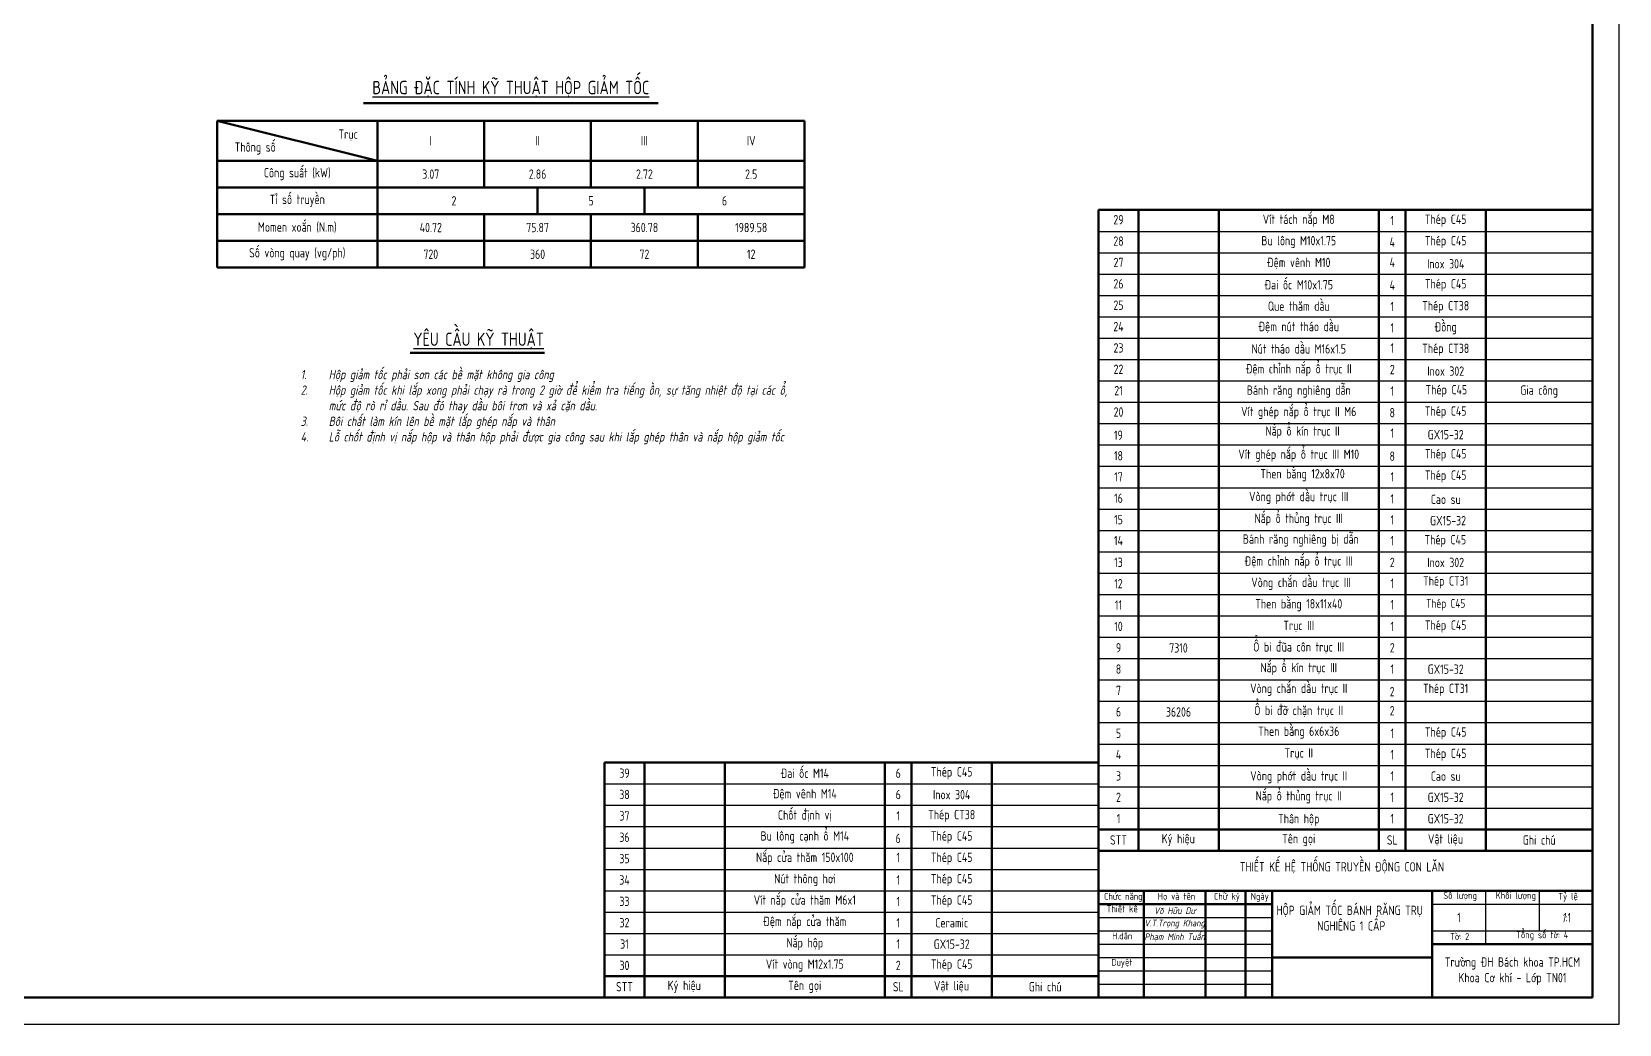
# Model space of a CAD drawing. Header units: millimetres. Extents: x -11122 to -2883, y -3177 to -1688.
# Drawn here: x -7749 to -7155, y -3177 to -2805 of the extents above; entities that cross this region are included whole.
import ezdxf

# ---------------------------------------------------------------- set-up
doc = ezdxf.new("R2010")
doc.units = ezdxf.units.MM
doc.header["$LTSCALE"] = 0.5
for name, color, linetype, lineweight in [('A.Net Dam Co Ban', 7, 'Continuous', 50), ('AM_0', 7, 'Continuous', 50), ('AM_4', 3, 'Continuous', 25), ('duong_dam', 7, 'Continuous', 50), ('duong_manh', 3, 'Continuous', 25), ('TEXT', 7, 'Continuous', 25)]:
    doc.layers.add(name, color=color, linetype=linetype, lineweight=lineweight)
doc.styles.get("Standard").update_dxf_attribs({"font": 'tcvn+7284-2003i.ttf', "width": 0.8, "height": 3.5})
doc.styles.add('TCVN', font='tcvn+7284-2003i.ttf', dxfattribs={"width": 0.8, "height": 3.5})

msp = doc.modelspace()

# ---------------------------------------------------------------- linework, layer by layer
at = {"layer": 'A.Net Dam Co Ban', "lineweight": 50}
for p, q in [((-7349.6, -3111.64), (-7349.6, -2871.64)), ((-7534.6, -3166.59), (-7534.6, -3078.59)), ((-7349.6, -3166.59), (-7349.6, -3111.75)), ((-7534.6, -3166.71), (-7534.6, -3166.59))]:
    msp.add_line(p, q, dxfattribs=at)
at = {"layer": 'AM_0'}
for p, q in [((-7164.6, -3166.59), (-7164.6, -2345.59)), ((-7624.82, -2831.68), (-7514.51, -2831.68)), ((-7679.67, -2838.2), (-7679.67, -2893.2)), ((-7679.67, -2838.2), (-7619.67, -2853.2)), ((-7459.67, -2838.2), (-7679.67, -2838.2)), ((-7619.67, -2893.2), (-7619.67, -2838.2)), ((-7579.67, -2838.2), (-7579.67, -2863.2)), ((-7539.67, -2838.2), (-7539.67, -2863.2)), ((-7499.67, -2838.2), (-7499.67, -2863.2)), ((-7459.67, -2838.2), (-7459.67, -2893.2)), ((-7679.67, -2853.2), (-7619.67, -2853.2)), ((-7619.67, -2853.2), (-7459.67, -2853.2)), ((-7679.67, -2863.2), (-7619.67, -2863.2)), ((-7619.67, -2863.2), (-7459.67, -2863.2)), ((-7499.67, -2863.2), (-7539.67, -2863.2)), ((-7519.67, -2863.2), (-7519.67, -2873.2)), ((-7679.67, -2873.2), (-7619.67, -2873.2)), ((-7619.67, -2873.2), (-7459.67, -2873.2)), ((-7579.67, -2873.2), (-7579.67, -2893.2)), ((-7539.67, -2873.2), (-7539.67, -2893.2)), ((-7499.67, -2873.2), (-7499.67, -2893.2)), ((-7679.67, -2883.2), (-7619.67, -2883.2)), ((-7619.67, -2883.2), (-7459.67, -2883.2)), ((-7679.67, -2893.2), (-7619.67, -2893.2)), ((-7619.67, -2893.2), (-7459.67, -2893.2)), ((-7607.34, -2925.18), (-7557.12, -2925.18)), ((-7164.6, -3146.59), (-7164.6, -3166.59)), ((-7164.6, -3166.59), (-8323.6, -3166.59))]:
    msp.add_line(p, q, dxfattribs=at)
at = {"layer": 'AM_0', "lineweight": 50}
msp.add_line((-7534.6, -3078.59), (-7349.6, -3078.59), dxfattribs=at)
at = {"layer": 'AM_4'}
for p, q in [((-7154.6, -3176.59), (-7154.6, -2335.59)), ((-8343.6, -3176.59), (-7154.6, -3176.59))]:
    msp.add_line(p, q, dxfattribs=at)
at = {"layer": 'AM_4', "lineweight": 25}
for p, q in [((-7349.6, -2879.64), (-7164.6, -2879.64)), ((-7349.6, -2887.64), (-7164.6, -2887.64)), ((-7349.6, -2895.64), (-7164.6, -2895.64)), ((-7349.6, -2903.64), (-7164.6, -2903.64)), ((-7349.6, -2911.64), (-7164.6, -2911.64)), ((-7349.6, -2919.64), (-7164.6, -2919.64)), ((-7349.6, -2927.64), (-7164.6, -2927.64)), ((-7349.6, -2935.64), (-7164.6, -2935.64)), ((-7349.6, -2943.64), (-7164.6, -2943.64)), ((-7349.6, -2951.64), (-7164.6, -2951.64)), ((-7349.6, -2959.64), (-7164.6, -2959.64)), ((-7349.6, -2967.64), (-7164.6, -2967.64)), ((-7349.6, -2975.64), (-7164.6, -2975.64)), ((-7349.6, -2983.64), (-7164.6, -2983.64)), ((-7349.6, -2991.64), (-7164.6, -2991.64)), ((-7349.6, -2999.64), (-7164.6, -2999.64)), ((-7349.6, -3007.64), (-7164.6, -3007.64)), ((-7349.6, -3015.64), (-7164.6, -3015.64)), ((-7349.6, -3023.64), (-7164.6, -3023.64)), ((-7349.6, -3031.64), (-7164.6, -3031.64)), ((-7349.6, -3039.64), (-7164.6, -3039.64)), ((-7349.6, -3047.64), (-7164.6, -3047.64)), ((-7349.6, -3055.64), (-7164.6, -3055.64)), ((-7349.6, -3063.64), (-7164.6, -3063.64)), ((-7349.6, -3071.64), (-7164.6, -3071.64)), ((-7349.6, -3079.64), (-7164.6, -3079.64)), ((-7534.6, -3086.59), (-7349.6, -3086.59)), ((-7349.6, -3087.64), (-7164.6, -3087.64)), ((-7534.6, -3094.59), (-7349.6, -3094.59)), ((-7349.6, -3095.64), (-7164.6, -3095.64)), ((-7534.6, -3102.59), (-7349.6, -3102.59)), ((-7534.6, -3110.59), (-7349.6, -3110.59)), ((-7534.6, -3118.59), (-7349.6, -3118.59)), ((-7534.6, -3126.59), (-7349.6, -3126.59)), ((-7534.6, -3134.59), (-7349.6, -3134.59)), ((-7534.6, -3142.59), (-7349.6, -3142.59)), ((-7534.6, -3150.59), (-7349.6, -3150.59))]:
    msp.add_line(p, q, dxfattribs=at)
at = {"layer": 'duong_dam'}
for p, q in [((-7559.67, -2863.2), (-7559.67, -2873.2)), ((-7334.66, -3103.64), (-7304.66, -3103.64)), ((-7304.66, -3103.64), (-7244.6, -3103.64)), ((-7244.6, -3103.64), (-7234.6, -3103.64)), ((-7234.6, -3103.64), (-7204.6, -3103.64)), ((-7204.6, -3103.64), (-7164.6, -3103.64)), ((-7349.6, -3166.59), (-7349.6, -3111.75)), ((-7349.6, -3126.59), (-7164.6, -3126.59)), ((-7332.6, -3166.59), (-7332.6, -3126.59)), ((-7309.6, -3166.59), (-7309.6, -3126.59)), ((-7294.6, -3166.59), (-7294.6, -3126.59)), ((-7284.6, -3166.59), (-7284.6, -3126.59)), ((-7224.6, -3166.59), (-7224.6, -3126.59)), ((-7349.6, -3131.59), (-7284.6, -3131.59)), ((-7224.6, -3146.59), (-7164.6, -3146.59)), ((-7284.6, -3151.59), (-7224.6, -3151.59)), ((-7519.66, -3158.59), (-7489.66, -3158.59)), ((-7489.66, -3158.59), (-7429.6, -3158.59)), ((-7429.6, -3158.59), (-7419.6, -3158.59)), ((-7419.6, -3158.59), (-7389.6, -3158.59)), ((-7389.6, -3158.59), (-7349.6, -3158.59)), ((-7534.6, -3166.71), (-7534.6, -3166.59))]:
    msp.add_line(p, q, dxfattribs=at)
at = {"layer": 'duong_dam', "lineweight": 50}
for p, q in [((-7349.6, -2871.64), (-7164.6, -2871.64)), ((-7334.6, -2871.64), (-7334.6, -3111.64)), ((-7304.6, -2871.64), (-7304.6, -3111.64)), ((-7244.6, -2871.64), (-7244.6, -3111.64)), ((-7234.6, -2871.64), (-7234.6, -3111.64)), ((-7204.6, -3111.64), (-7204.6, -2871.64)), ((-7519.6, -3078.59), (-7519.6, -3166.59)), ((-7489.6, -3078.59), (-7489.6, -3166.59)), ((-7429.6, -3078.59), (-7429.6, -3166.59)), ((-7419.6, -3078.59), (-7419.6, -3166.59)), ((-7389.6, -3166.59), (-7389.6, -3078.59)), ((-7349.6, -3103.64), (-7334.66, -3103.64)), ((-7349.6, -3111.64), (-7164.6, -3111.64)), ((-7534.6, -3158.59), (-7519.66, -3158.59)), ((-7534.6, -3166.59), (-7349.6, -3166.59))]:
    msp.add_line(p, q, dxfattribs=at)
at = {"layer": 'duong_manh'}
for p, q in [((-7204.6, -3146.59), (-7204.6, -3126.59)), ((-7184.6, -3126.59), (-7184.6, -3141.59)), ((-7224.6, -3131.59), (-7164.6, -3131.59)), ((-7224.6, -3141.59), (-7164.6, -3141.59))]:
    msp.add_line(p, q, dxfattribs=at)
at = {"layer": 'duong_manh', "lineweight": 25}
for p, q in [((-7349.6, -3136.59), (-7284.6, -3136.59)), ((-7349.6, -3141.59), (-7284.6, -3141.59)), ((-7349.6, -3146.59), (-7284.6, -3146.59)), ((-7349.6, -3151.59), (-7284.6, -3151.59)), ((-7349.6, -3156.59), (-7284.6, -3156.59)), ((-7349.6, -3161.59), (-7284.6, -3161.59))]:
    msp.add_line(p, q, dxfattribs=at)

# ---------------------------------------------------------------- texts
at = {"char_height": 3.5, "attachment_point": 5, "style": 'TCVN'}
for s, width, insert in [('Bánh răng nghiêng dẫn ', 60.0553, (-7274.63, -2939.64)), ('Gia công', 40, (-7184.6, -2939.64)), ('Vít ghép nắp ổ trục II M6', 60.0553, (-7274.63, -2947.64)), ('Đai ốc M14', 60, (-7459.6, -3082.59)), ('Thép C45', 30, (-7404.6, -3082.59)), ('Đệm vênh M14', 60, (-7459.6, -3090.59)), ('Inox 304', 30, (-7404.6, -3090.59)), ('Chốt định vị', 60, (-7459.6, -3098.59)), ('Thép CT38', 30, (-7404.6, -3098.59)), ('Bu lông cạnh ổ M14', 60, (-7459.6, -3106.59)), ('Thép C45', 30, (-7404.6, -3106.59)), ('Nắp cửa thăm 150x100', 60, (-7459.6, -3114.59)), ('Thép C45', 30, (-7404.6, -3114.59)), ('Nút thông hơi', 60, (-7459.6, -3122.59)), ('Thép C45', 30, (-7404.6, -3122.59)), ('Vít nắp cửa thăm M6x1', 60, (-7459.6, -3130.59)), ('Thép C45', 30, (-7404.6, -3130.59)), ('Đệm nắp cửa thăm', 60, (-7459.6, -3138.59)), ('Ceramic', 30, (-7404.6, -3138.59)), ('Nắp hộp', 60, (-7459.6, -3146.59)), ('GX15-32', 30, (-7404.6, -3146.59)), ('Vít vòng M12x1.75', 60, (-7459.6, -3154.59)), ('Thép C45', 30, (-7404.6, -3154.59))]:
    msp.add_mtext_dynamic_manual_height_columns(s, width=width, gutter_width=17.5, heights=[0], dxfattribs=dict(at, insert=insert))
at = {"char_height": 2.5, "attachment_point": 5}
for s, insert in [('{\\fTCVN 7284|b0|i1|c0|p34;Võ Hữu Dư}', (-7321.1, -3134.09)), ('{\\fTCVN 7284|b0|i1|c0|p34;V.T.Trọng Khang}', (-7321.1, -3139.09)), ('{\\fTCVN 7284|b0|i1|c0|p34;Phạm Minh Tuấn}', (-7321.1, -3144.09))]:
    msp.add_mtext_dynamic_manual_height_columns(s, width=23, gutter_width=17.5, heights=[0], dxfattribs=dict(at, insert=insert))
at = {"layer": 'A.Net Dam Co Ban', "lineweight": 50, "attachment_point": 5, "style": 'TCVN'}
for s, width, gutter_width, heights, insert, char_height in [('29', 14.9447, 15, [0], (-7342.13, -2875.29), 3.5), ('1', 10, 15, [0], (-7239.6, -2875.61), 3.5), ('Thép C45', 30, 15, [0], (-7219.62, -2875.63), 3.5), ('28', 14.9447, 15, [0], (-7342.13, -2883.29), 3.5), ('4', 10, 15, [0], (-7239.6, -2883.65), 3.5), ('Thép C45', 30, 15, [0], (-7219.6, -2883.66), 3.5), ('27', 14.9447, 15, [0], (-7342.13, -2891.29), 3.5), ('4', 10, 15, [0], (-7239.6, -2891.26), 3.5), ('Inox 304', 30, 15, [0], (-7219.59, -2891.8), 3.5), ('26', 14.9447, 15, [0], (-7342.13, -2899.29), 3.5), ('4', 10, 15, [0], (-7239.59, -2899.78), 3.5), ('Thép C45', 30, 15, [0], (-7219.59, -2899.8), 3.5), ('25', 14.9447, 15, [0], (-7342.13, -2907.29), 3.5), ('1', 10, 15, [0], (-7239.6, -2907.81), 3.5), ('Thép CT38', 30, 15, [0], (-7219.6, -2908.01), 3.5), ('Đồng', 30, 15, [0], (-7219.6, -2915.94), 3.5), ('24', 14.9447, 15, [0], (-7342.13, -2915.29), 3.5), ('1', 10, 15, [0], (-7239.6, -2915.78), 3.5), ('23', 14.9447, 15, [0], (-7342.13, -2923.29), 3.5), ('1', 10, 15, [0], (-7239.6, -2923.32), 3.5), ('Thép CT38', 30, 15, [0], (-7219.58, -2923.97), 3.5), ('22', 14.9447, 15, [0], (-7342.13, -2931.29), 3.5), ('2', 10, 15, [0], (-7239.58, -2931.38), 3.5), ('Inox 302', 30, 15, [0], (-7219.58, -2931.97), 3.5), ('21', 14.9447, 15, [0], (-7342.13, -2939.29), 3.5), ('1', 10, 15, [0], (-7239.6, -2939.46), 3.5), ('Thép C45', 30, 15, [0], (-7219.35, -2939.45), 3.5), ('20', 14.9447, 15, [0], (-7342.13, -2947.29), 3.5), ('8', 10, 15, [0], (-7239.6, -2947.54), 3.5), ('Thép C45', 30, 15, [0], (-7219.6, -2947.46), 3.5), ('Nắp ổ kín trục II', 60.0553, 15, [0], (-7273.2, -2954.95), 3.5), ('1', 10, 15, [0], (-7239.6, -2955.21), 3.5), ('GX15-32', 30, 15, [0], (-7219.6, -2955.77), 3.5), ('18', 14.9447, 15, [0], (-7342.13, -2963.69), 3.5), ('8', 10, 15, [0], (-7239.6, -2963.85), 3.5), ('Thép C45', 30, 15, [0], (-7219.6, -2963.46), 3.5), ('17', 14.9447, 15, [0], (-7342.13, -2971.59), 3.5), ('Then bằng 12x8x70', 60.0553, 15, [0], (-7273.2, -2970.95), 3.5), ('1', 10, 15, [0], (-7239.6, -2971.59), 3.5), ('Thép C45', 30, 15, [0], (-7219.6, -2971.46), 3.5), ('16', 14.9447, 15, [0], (-7342.13, -2979.59), 3.5), ('Vòng phớt dầu trục III', 60.0553, 15, [0], (-7274.63, -2979.48), 3.5), ('1', 10, 15, [0], (-7239.6, -2979.83), 3.5), ('Cao su', 30, 15, [0], (-7219.59, -2979.99), 3.5), ('15', 14.9447, 15, [0], (-7342.13, -2987.59), 3.5), ('1', 10, 15, [1.27], (-7239.6, -2987.69), 3.5), ('GX15-32', 30, 15, [0], (-7218.72, -2987.98), 3.5), ('14', 14.9447, 15, [0], (-7342.13, -2995.43), 3.5), ('Bánh răng nghiêng bị dẫn', 60.0553, 15, [0], (-7273.87, -2995.41), 3.5), ('1', 10, 15, [0], (-7239.6, -2995.48), 3.5), ('Thép C45', 30, 15, [0], (-7219.74, -2995.65), 3.5), ('13', 14.9447, 15, [0], (-7342.13, -3003.59), 3.5), ('2', 10, 15, [0], (-7239.6, -3003.62), 3.5), ('Inox 302', 30, 15, [0], (-7219.6, -3003.64), 3.5), ('12', 14.9447, 15, [0], (-7342.13, -3011.59), 3.5), ('1', 10, 15, [0], (-7239.6, -3011.49), 3.5), ('Thép CT31', 30, 15, [0], (-7219.6, -3011.08), 3.5), ('11', 14.9447, 15, [0], (-7342.13, -3019.59), 3.5), ('1', 10, 15, [0], (-7239.6, -3019.45), 3.5), ('Thép C45', 30, 15, [0], (-7219.6, -3019.47), 3.3), ('10', 14.9447, 15, [0], (-7342.13, -3027.59), 3.5), ('Trục III', 60.0553, 15, [0], (-7274.63, -3027.6), 3.5), ('1', 10, 15, [0], (-7239.6, -3027.6), 3.5), ('Thép C45', 30, 15, [0], (-7219.6, -3027.62), 3.5), ('9', 14.9447, 15, [0], (-7342.13, -3035.59), 3.5), ('2', 10, 15, [0], (-7239.6, -3035.6), 3.5), ('8', 14.9447, 15, [0], (-7342.13, -3043.59), 3.5), ('Nắp ổ kín trục III', 60.0553, 15, [0], (-7274.63, -3043.54), 3.5), ('1', 10, 15, [0], (-7239.6, -3043.6), 3.5), ('GX15-32', 30, 15, [0], (-7219.6, -3043.61), 3.5), ('Vòng chắn dầu trục II', 60.0553, 15, [0], (-7274.63, -3051.33), 3.5), ('Thép CT31', 30, 15, [0], (-7219.61, -3051.33), 3.5), ('7', 14.9447, 15, [0], (-7342.13, -3051.59), 3.5), ('Ổ bi đỡ chặn trục II', 60.0553, 15, [0], (-7274.63, -3059.43), 3.5), ('2', 10, 15, [0], (-7239.64, -3052.04), 3.5), ('6', 14.9447, 15, [0], (-7342.13, -3059.59), 3.5), ('2', 10, 15, [0], (-7239.61, -3059.16), 3.5), ('5', 14.9447, 15, [0], (-7342.13, -3067.59), 3.5), ('Then bằng 6x6x36 ', 60.0553, 15, [0], (-7274.63, -3067.37), 3.5), ('1', 10, 15, [0], (-7239.6, -3067.64), 3.5), ('Thép C45', 30, 15, [0], (-7219.6, -3067.66), 3.5), ('Trục II', 60.0553, 15, [0], (-7274.63, -3075.34), 3.5), ('Thép C45', 30, 15, [0], (-7219.6, -3075.66), 3.5), ('4', 14.9447, 15, [0], (-7342.13, -3075.59), 3.5), ('1', 10, 15, [0], (-7239.6, -3075.64), 3.5), ('39', 14.9447, 15, [0], (-7527.13, -3082.55), 3.5), ('6', 10, 15, [0], (-7424.6, -3082.56), 3.5), ('3', 14.9447, 15, [0], (-7342.13, -3083.59), 3.5), ('Vòng phớt dầu trục II', 60.0553, 15, [0], (-7274.63, -3084.1), 3.5), ('1', 10, 15, [0], (-7239.6, -3083.64), 3.5), ('Cao su', 30, 15, [0], (-7219.6, -3083.66), 3.5), ('38', 14.9447, 15, [0], (-7527.13, -3090.55), 3.5), ('6', 10, 15, [0], (-7424.6, -3090.56), 3.5), ('2', 14.9447, 15, [0], (-7342.13, -3091.59), 3.5), ('Nắp ổ thủng trục II', 60.0553, 15, [0], (-7274.63, -3091.57), 3.5), ('1', 10, 15, [0], (-7239.6, -3091.59), 3.5), ('GX15-32', 30, 15, [0], (-7219.6, -3091.61), 3.5), ('37', 14.9447, 15, [0], (-7527.13, -3098.55), 3.5), ('1', 10, 15, [0], (-7424.6, -3098.56), 3.5), ('1', 14.9447, 15, [0], (-7342.13, -3099.59), 3.5), ('Thân hộp', 60.0553, 15, [0], (-7274.63, -3100.1), 3.5), ('1', 10, 15, [0], (-7239.6, -3099.59), 3.5), ('GX15-32', 30, 15, [0], (-7219.6, -3099.61), 3.5), ('36', 14.9447, 15, [0], (-7527.13, -3106.55), 3.5), ('6', 10, 15, [0], (-7424.64, -3107), 3.5), ('STT', 14.9447, 17.5, [0], (-7342.13, -3107.57), 3.5), ('Ký hiệu', 29.8564, 17.5, [0], (-7319.73, -3107.59), 3.5), ('Tên gọi', 60.0553, 17.5, [0], (-7274.63, -3107.59), 3.5), ('SL', 10, 17.5, [0], (-7239.6, -3107.59), 3.5), ('Vật liệu', 29.8564, 17.5, [0], (-7219.67, -3107.59), 3.5), ('Ghi chú', 40, 17.5, [0], (-7184.6, -3107.59), 3.5), ('35', 14.9447, 15, [0], (-7527.13, -3114.55), 3.5), ('1', 10, 15, [0], (-7424.61, -3114.11), 3.5), ('34', 14.9447, 15, [0], (-7527.13, -3122.55), 3.5), ('1', 10, 15, [0], (-7424.6, -3122.6), 3.5), ('33', 14.9447, 15, [0], (-7527.13, -3130.55), 3.5), ('1', 10, 15, [0], (-7424.6, -3130.6), 3.5), ('32', 14.9447, 15, [0], (-7527.13, -3138.55), 3.5), ('1', 10, 15, [0], (-7424.6, -3138.6), 3.5), ('31', 14.9447, 15, [0], (-7527.13, -3146.55), 3.5), ('1', 10, 15, [0], (-7424.6, -3146.55), 3.5), ('30', 14.9447, 15, [0], (-7527.13, -3154.55), 3.5), ('2', 10, 15, [0], (-7424.6, -3154.55), 3.5), ('STT', 14.9447, 17.5, [0], (-7527.13, -3162.53), 3.5), ('Ký hiệu', 29.8564, 17.5, [0], (-7504.73, -3162.55), 3.5), ('Tên gọi', 60.0553, 17.5, [0], (-7459.63, -3162.55), 3.5), ('SL', 10, 17.5, [0], (-7424.6, -3162.55), 3.5), ('Vật liệu', 29.8564, 17.5, [0], (-7404.67, -3162.55), 3.5), ('Ghi chú', 40, 17.5, [0], (-7369.6, -3162.55), 3.5)]:
    msp.add_mtext_dynamic_manual_height_columns(s, width=width, gutter_width=gutter_width, heights=heights, dxfattribs=dict(at, insert=insert, char_height=char_height))
at = {"layer": 'A.Net Dam Co Ban', "lineweight": 50, "insert": (-7342.17, -2955.97), "char_height": 3.5, "attachment_point": 5, "style": 'TCVN'}
msp.add_mtext('19', dxfattribs=at)
at = {"layer": 'AM_0', "char_height": 3.5, "attachment_point": 5, "style": 'TCVN'}
for s, width, insert in [('IV', 40, (-7479.67, -2845.7)), ('2.5', 40, (-7479.67, -2858.2)), ('5', 40, (-7539.67, -2868.2)), ('6', 60, (-7489.67, -2868.2)), ('75.87', 40, (-7559.67, -2878.2)), ('360.78', 40, (-7519.67, -2878.2)), ('1989.58', 40, (-7479.67, -2878.2)), ('12', 40, (-7479.67, -2888.2)), ('Then bằng 18x11x40', 60.0553, (-7274.63, -3019.64)), ('Ổ bi đũa côn trục III', 60.0553, (-7274.63, -3035.64)), ('7310', 30, (-7319.66, -3035.64)), ('36206', 30, (-7319.66, -3059.64))]:
    msp.add_mtext_dynamic_manual_height_columns(s, width=width, gutter_width=17.5, heights=[0], dxfattribs=dict(at, insert=insert))
at = {"layer": 'AM_0', "lineweight": 25, "char_height": 3.5, "attachment_point": 5, "style": 'TCVN'}
for s, insert in [('Vít tách nắp M8', (-7274.63, -2875.64)), ('Bu lông M10x1.75', (-7274.63, -2883.64)), ('Đệm vênh M10', (-7274.63, -2891.64)), ('Đai ốc M10x1.75', (-7274.63, -2899.64)), ('Que thăm dầu', (-7274.63, -2907.64)), ('Đệm nút tháo dầu', (-7274.63, -2915.64)), ('Nút tháo dầu M16x1.5', (-7274.63, -2923.64)), ('Đệm chỉnh nắp ổ trục II', (-7274.63, -2931.64)), ('Vít ghép nắp ổ trục III M10', (-7274.63, -2963.64)), ('Nắp ổ thủng trục III', (-7274.63, -2987.64)), ('Đệm chỉnh nắp ổ trục III', (-7274.63, -3003.64)), (' Vòng chắn dầu trục III', (-7274.63, -3011.64))]:
    msp.add_mtext_dynamic_manual_height_columns(s, width=60.0553, gutter_width=12.75, heights=[0], dxfattribs=dict(at, insert=insert))
at = {"layer": 'duong_dam', "char_height": 3.5, "attachment_point": 5, "style": 'TCVN'}
for s, width, insert in [('III', 40, (-7519.67, -2845.7)), ('{\\fTCVN 7284|b0|i0|c163|p34;2}.72', 40, (-7519.67, -2858.2)), ('\\pt10.5;72', 40, (-7519.67, -2888.2)), ('1', 20, (-7214.6, -3136.59))]:
    msp.add_mtext_dynamic_manual_height_columns(s, width=width, gutter_width=17.5, heights=[0], dxfattribs=dict(at, insert=insert))
at = {"layer": 'duong_dam'}
for s, width, gutter_width, heights, insert, char_height, attachment_point in [('\\pi52.96151;THIẾT KẾ HỆ THỐNG TRUYỀN ĐỘNG CON LĂN', 184.9021, 17.5, [11.93], (-7349.66, -3115.89), 3.5, 1), ('\\pi3.12675;Số lượng', 17.291, 14.87, [0], (-7223.59, -3127.1), 2.5493, 1), ('\\pi2.04292;Khối lượng', 17.291, 14.87, [0], (-7202.9, -3127.1), 2.5493, 1), ('\\pi5.54623;Tỷ lệ', 17.291, 14.87, [0], (-7182.95, -3127.39), 2.5493, 1), ('\\pi2.30248;Chức năng', 17.291, 14.87, [0], (-7349.84, -3127.39), 2.5493, 1), ('\\pi3.26116;Thiết kế', 17.291, 14.87, [0], (-7349.84, -3132.1), 2.5493, 1), ('\\pi2.28858;Họ và tên', 17.291, 14.87, [0], (-7329.73, -3127.39), 2.5493, 1), ('\\pi4.41065;Chữ ký', 17.291, 14.87, [0], (-7310.81, -3127.39), 2.5493, 1), ('\\pi5.63353;Ngày', 17.291, 14.87, [0], (-7298.22, -3127.39), 2.5493, 1), ('\\pi1.55136;HỘP GIẢM TỐC BÁNH RĂNG TRỤ \\P\\pi16.84955;NGHIÊNG 1 CẤP', 60, 17.5, [0], (-7284.53, -3132.16), 3.5, 1), ('\\pi5.35079;H.dẫn', 17.291, 14.87, [0], (-7349.84, -3142.23), 2.5493, 1), ('\\pi5.63275;Tờ: 2', 17.291, 14.87, [0], (-7223.59, -3142.45), 2.5493, 1), ('\\pi11.3938;Tổng số tờ: 4', 39.928, 14.87, [3.48], (-7204.6, -3141.83), 2.5493, 1), ('\\pi4.99235;Duyệt', 17.291, 14.87, [0], (-7349.84, -3152.1), 2.5493, 1), ('Trường ĐH Bách khoa TP.HCM\\PKhoa Cơ khí - Lớp TN01', 78.3828, 17.5, [0], (-7194.6, -3156.74), 3.5, 5)]:
    msp.add_mtext_dynamic_manual_height_columns(s, width=width, gutter_width=gutter_width, heights=heights, dxfattribs=dict(at, insert=insert, char_height=char_height, attachment_point=attachment_point))
at = {"layer": 'duong_dam', "insert": (-7174.38, -3136.65), "char_height": 3.5, "width": 9.0382, "attachment_point": 5, "style": 'TCVN'}
msp.add_mtext('{\\fTCVN 7284|b0|i1|c163|p34;1}:1', dxfattribs=at)
at = {"layer": 'TEXT', "style": 'TCVN'}
for s, width, gutter_width, insert, char_height, attachment_point in [('{\\LBẢNG ĐẶC TÍNH KỸ THUẬT HỘP GIẢM TỐC}', 180.8793, 35, (-7569.69, -2826.31), 5, 5), ('Trục', 25.1058, 35, (-7630.62, -2843.6), 3.5, 5), ('Thông số', 27.2592, 35, (-7665.42, -2848.59), 3.5, 5), ('I', 40, 35, (-7599.67, -2845.7), 3.5, 5), ('II', 40, 35, (-7559.67, -2845.7), 3.5, 5), ('Công suất (kW)', 60, 35, (-7649.67, -2858.2), 3.5, 5), ('3.07', 40, 35, (-7599.67, -2858.2), 3.5, 5), ('2.86', 40, 35, (-7559.67, -2858.2), 3.5, 5), ('Tỉ số truyền', 60, 35, (-7649.67, -2868.2), 3.5, 5), ('2', 46.667, 35, (-7590.98, -2868.2), 3.5, 5), ('Momen xoắn (N.m)', 60, 35, (-7649.67, -2878.2), 3.5, 5), ('40.72', 40, 35, (-7599.67, -2878.2), 3.5, 5), ('Số vòng quay (vg/ph)', 60, 35, (-7649.67, -2888.2), 3.5, 5), ('720', 40, 35, (-7599.67, -2888.2), 3.5, 5), ('360', 40, 35, (-7559.67, -2888.2), 3.5, 5), ('{\\fTCVN 7284|b1|i0|c0|p34;\\LYÊU CẦU KỸ THUẬT}', 145.071, 20, (-7606.17, -2920.56), 5, 4), ('\\pi-10.5,l14,t14;{\\fTCVN 7284|b0|i1|c163|p34;1.^IHộp giảm tốc phải sơn các bề mặt không gia công\\P2.^IHộp giảm tốc khi lắp xong phải chạy rà trong 2 giờ để kiểm tra tiếng ồn, sự tăng nhiệt độ tại các ổ, mức độ rò rỉ dầu. Sau đó thay dầu bôi trơn và xả cặn dầu.\\P3.^IBôi chất làm kín lên bề mặt lắp ghép nắp và thân \\P4.^ILỗ chốt định vị nắp hộp và thân hộp phải được gia công sau khi lắp ghép thân và nắp hộp giảm tốc}', 192.9022, 20, (-7651.88, -2931.51), 3.5, 1)]:
    msp.add_mtext_dynamic_manual_height_columns(s, width=width, gutter_width=gutter_width, heights=[0], dxfattribs=dict(at, insert=insert, char_height=char_height, attachment_point=attachment_point))

doc.saveas('drawing.dxf')
